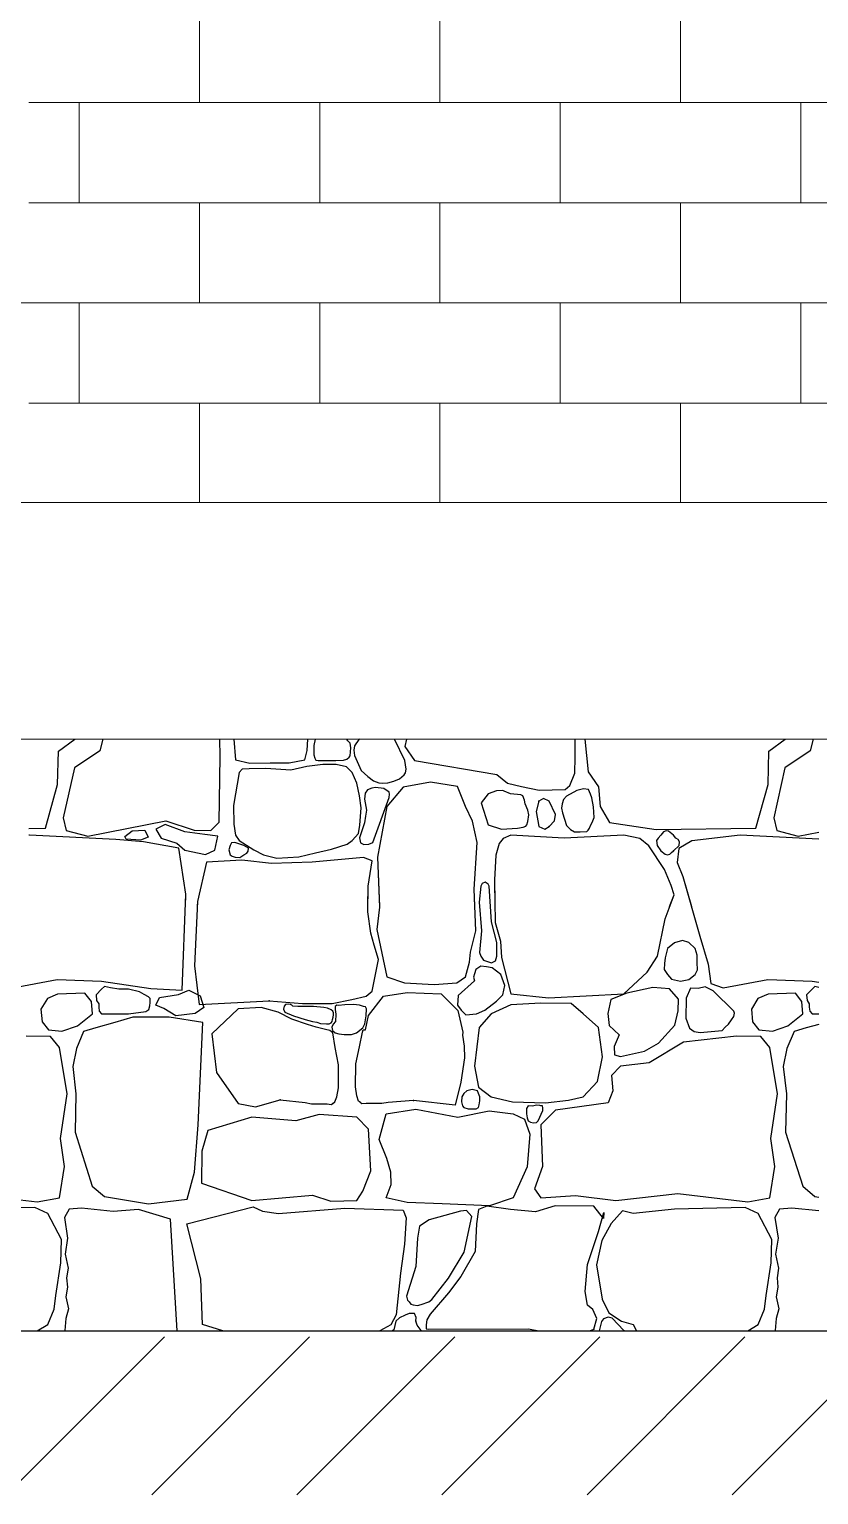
# Model space of a CAD drawing. Header units: feet. Extents: x -10410 to 374725, y -46422 to 88923.
# Drawn here: x 305613 to 306613, y -1258 to 600 of the extents above; entities that cross this region are included whole.
import ezdxf

# ---------------------------------------------------------------- set-up
doc = ezdxf.new("R2010")
doc.units = ezdxf.units.FT
doc.header["$MEASUREMENT"] = 0
for name, color, linetype, lineweight, true_color in [('2D - Общий_Ном._пера__118', 7, 'Continuous', 5, 0x573938), ('Конструктив - Стены Несущие_Ном._пера__107', 7, 'Continuous', 5, 0xaaaaaa), ('Конструктив - Стены Несущие_Ном._пера__87', 7, 'Continuous', 25, 0x6a6a6a), ('Местность - Рельеф_Ном._пера__93', 7, 'Continuous', 25, 0xa2a233)]:
    doc.layers.add(name, color=color, linetype=linetype, lineweight=lineweight, true_color=true_color)
doc.layers.add('Конструктив - Перекрытия_Ном._пера__1', color=7, linetype='Continuous', lineweight=20)

# ---------------------------------------------------------------- blocks, each defined once
blk = doc.blocks.new('*X130')
at = {"layer": 'Конструктив - Стены Несущие_Ном._пера__87', "linetype": 'Continuous'}
for p, q in [((305649, -357.2), (305649.9, -315.3)), ((305649.9, -315.3), (305670.7, -300)), ((305702.5, -314.8), (305670.3, -336.3)), ((305706.2, -300), (305702.5, -314.8)), ((305855, -321.7), (305854.6, -300)), ((305872, -300), (305874.3, -326.2)), ((305962.1, -326.2), (305964.9, -314.2)), ((305964.9, -314.2), (305965.9, -300)), ((305973.6, -307.8), (305973.5, -319.9)), ((305975.1, -300), (305973.6, -307.8)), ((306016.8, -301.9), (306015.4, -300)), ((306019.5, -305), (306016.8, -301.9)), ((306020.4, -311), (306019.5, -305)), ((306019.7, -320.8), (306020.4, -311)), ((306025.2, -308.5), (306024, -314)), ((306024, -314), (306025, -320.6)), ((306030.6, -300.4), (306025.2, -308.5)), ((306031.8, -300), (306030.6, -300.4)), ((306088.6, -327.1), (306075.9, -300)), ((306090.9, -300), (306089, -309.1)), ((306089, -309.1), (306101.2, -326.9)), ((306304.4, -322.6), (306304.7, -300)), ((306316.9, -300), (306321.1, -341.1)), ((306549, -357.2), (306549.9, -315.3)), ((306549.9, -315.3), (306570.7, -300)), ((306602.5, -314.8), (306570.3, -336.3)), ((306606.2, -300), (306602.5, -314.8)), ((305853.5, -405.2), (305855, -321.7)), ((305874.3, -326.2), (305892.6, -330.3)), ((305892.6, -330.3), (305918, -330)), ((305918, -330), (305942.1, -329.9)), ((305942.1, -329.9), (305962.1, -326.2)), ((305984.8, -331.9), (305964.5, -334.7)), ((305973.5, -319.9), (305975, -324.1)), ((305975, -324.1), (305976, -326.5)), ((305976, -326.5), (305978.9, -327.1)), ((305978.9, -327.1), (306001.6, -327.1)), ((306001.9, -332.2), (305984.8, -331.9)), ((306001.6, -327.1), (306010.9, -326.3)), ((306015.1, -335.1), (306001.9, -332.2)), ((306010.9, -326.3), (306015.2, -325.2)), ((306015.2, -325.2), (306018.4, -322.8)), ((306018.4, -322.8), (306019.7, -320.8)), ((306025, -320.6), (306033.3, -339.8)), ((306090.4, -338), (306088.6, -327.1)), ((306101.2, -326.9), (306205.2, -344.6)), ((306304, -342.8), (306304.4, -322.6)), ((305670.3, -336.3), (305656.1, -399.5)), ((305879, -342), (305871.8, -383.8)), ((305882.8, -337.8), (305879, -342)), ((305891.8, -337.4), (305882.8, -337.8)), ((305912.7, -337.1), (305891.8, -337.4)), ((305944.4, -339.1), (305912.7, -337.1)), ((305964.5, -334.7), (305944.4, -339.1)), ((306022.2, -342), (306015.1, -335.1)), ((306028.1, -355.6), (306022.2, -342)), ((306033.3, -339.8), (306042.1, -347.4)), ((306042.1, -347.4), (306049, -352.8)), ((306049, -352.8), (306055.9, -355.4)), ((306074.9, -353.3), (306082, -350.2)), ((306082, -350.2), (306088, -345.3)), ((306088, -345.3), (306089.8, -342.6)), ((306089.8, -342.6), (306090.4, -338)), ((306205.2, -344.6), (306218.9, -355.6)), ((306297.9, -358.5), (306304, -342.8)), ((306321.1, -341.1), (306334, -360.1)), ((306570.3, -336.3), (306556.1, -399.5)), ((305633.4, -412.6), (305649, -357.2)), ((306031.5, -371.6), (306028.1, -355.6)), ((306038.6, -368.3), (306037.9, -376)), ((306041.7, -364), (306038.6, -368.3)), ((306047, -361.9), (306041.7, -364)), ((306051.7, -361.2), (306047, -361.9)), ((306062.3, -362.4), (306051.7, -361.2)), ((306055.9, -355.4), (306060, -355.7)), ((306060, -355.7), (306067.3, -355.1)), ((306069.1, -366.9), (306062.3, -362.4)), ((306086.5, -360.9), (306066, -385.1)), ((306067.3, -355.1), (306074.9, -353.3)), ((306068.9, -373.9), (306069.3, -369.7)), ((306069.3, -369.7), (306069.1, -366.9)), ((306121.2, -354.4), (306086.5, -360.9)), ((306155.4, -359.9), (306121.2, -354.4)), ((306165.6, -385.1), (306155.4, -359.9)), ((306194.5, -369), (306185.4, -380.7)), ((306205.1, -365.4), (306194.5, -369)), ((306213.1, -364.8), (306205.1, -365.4)), ((306214.8, -365.6), (306213.1, -364.8)), ((306222.8, -369), (306214.8, -365.6)), ((306218.9, -355.6), (306236.7, -359.7)), ((306235.7, -370.5), (306222.8, -369)), ((306238.1, -371.8), (306235.7, -370.5)), ((306236.7, -359.7), (306258.8, -364.7)), ((306258.8, -364.7), (306291.9, -363.6)), ((306291.9, -363.6), (306297.9, -358.5)), ((306306.6, -364.8), (306293.8, -372.3)), ((306315.3, -362.8), (306306.6, -364.8)), ((306321.5, -363.7), (306315.3, -362.8)), ((306324.1, -369.8), (306321.5, -363.7)), ((306325.8, -374.4), (306324.1, -369.8)), ((306334, -360.1), (306336.4, -385.1)), ((306533.4, -412.6), (306549, -357.2)), ((305871.8, -383.8), (305872.1, -407.6)), ((306033.3, -386.8), (306031.5, -371.6)), ((306031.8, -408.9), (306033.3, -386.8)), ((306037.9, -376), (306040.2, -390)), ((306040.2, -390), (306039, -397.4)), ((306048.2, -431), (306068.9, -373.9)), ((306066, -385.1), (306054.3, -449.5)), ((306174.7, -403.7), (306165.6, -385.1)), ((306185.4, -380.7), (306194.5, -408.4)), ((306240.5, -377.2), (306238.1, -371.8)), ((306241.3, -381.9), (306240.5, -377.2)), ((306244.5, -390), (306241.3, -381.9)), ((306246, -396), (306244.5, -390)), ((306258.4, -378.5), (306255.2, -391.6)), ((306264.5, -375.2), (306258.4, -378.5)), ((306271.6, -378.5), (306264.5, -375.2)), ((306279.5, -395.3), (306271.6, -378.5)), ((306288.2, -381.9), (306287.4, -387.2)), ((306287.4, -387.2), (306288.4, -393.1)), ((306289.8, -376.5), (306288.2, -381.9)), ((306293.8, -372.3), (306289.8, -376.5)), ((306327.9, -385.7), (306325.8, -374.4)), ((306328.5, -399), (306327.9, -385.7)), ((306336.4, -385.1), (306348.1, -405.5)), ((305656.1, -399.5), (305659.9, -415.6)), ((305687.1, -423), (305786.2, -403.2)), ((305785.3, -408), (305773.2, -414.1)), ((305810, -417.4), (305785.3, -408)), ((305786.2, -403.2), (305821.8, -415.1)), ((305843.1, -415.6), (305853.5, -405.2)), ((305872.1, -407.6), (305874.1, -421.5)), ((306037.5, -406), (306031.4, -424.8)), ((306039, -397.4), (306037.5, -406)), ((306180.4, -431), (306174.7, -403.7)), ((306194.5, -408.4), (306211.4, -414.1)), ((306242.3, -410.3), (306243.3, -408.4)), ((306243.3, -408.4), (306244.7, -404.4)), ((306244.7, -404.4), (306246, -396)), ((306255.2, -391.6), (306258.4, -410.7)), ((306271.6, -410.7), (306278.2, -403.2)), ((306278.2, -403.2), (306279.5, -395.3)), ((306288.4, -393.1), (306293.8, -409.4)), ((306324.1, -409.4), (306326.3, -405.6)), ((306326.3, -405.6), (306328.5, -399)), ((306348.1, -405.5), (306407.3, -414.6)), ((306556.1, -399.5), (306559.9, -415.6)), ((305612.6, -413), (305633.4, -412.6)), ((305613.5, -421.5), (305612.6, -421.7)), ((305722.8, -427), (305613.5, -421.5)), ((305659.9, -415.6), (305687.1, -423)), ((305757.7, -430.2), (305722.8, -427)), ((305734.3, -423.3), (305743.5, -415.9)), ((305735.8, -426.5), (305734.3, -423.3)), ((305753.8, -428), (305735.8, -426.5)), ((305743.5, -415.9), (305759.4, -415.3)), ((305763.5, -424.1), (305753.8, -428)), ((305759.4, -415.3), (305763.5, -424.1)), ((305773.2, -414.1), (305780.3, -425.3)), ((305780.3, -425.3), (305800, -431.8)), ((305835.3, -420.9), (305810, -417.4)), ((305821.8, -415.1), (305843.1, -415.6)), ((305851.8, -422.7), (305835.3, -420.9)), ((305848, -440.6), (305851.8, -422.7)), ((305874.1, -421.5), (305879, -428.4)), ((306022.2, -428.4), (306030.2, -419.4)), ((306030.2, -419.4), (306031.8, -408.9)), ((306031.4, -424.8), (306032.7, -431.2)), ((306213.4, -426), (306208.2, -432)), ((306211.4, -414.1), (306231.7, -412.9)), ((306223.3, -421.5), (306213.4, -426)), ((306290.6, -425.3), (306223.3, -421.5)), ((306231.7, -412.9), (306238.8, -411.6)), ((306238.8, -411.6), (306242.3, -410.3)), ((306258.4, -410.7), (306266.3, -413.9)), ((306266.3, -413.9), (306271.6, -410.7)), ((306366.1, -421.5), (306290.6, -425.3)), ((306293.8, -409.4), (306298.5, -414.4)), ((306298.5, -414.4), (306303.7, -417.2)), ((306303.7, -417.2), (306311.1, -417.3)), ((306311.1, -417.3), (306319.4, -417.1)), ((306319.4, -417.1), (306321.1, -415.1)), ((306321.1, -415.1), (306322.8, -412.7)), ((306322.8, -412.7), (306324.1, -409.4)), ((306386.7, -426), (306366.1, -421.5)), ((306398.1, -434.9), (306386.7, -426)), ((306407.3, -414.6), (306533.4, -412.6)), ((306409.6, -425.2), (306407.5, -428.5)), ((306413.2, -421.5), (306409.6, -425.2)), ((306416.6, -417.3), (306413.2, -421.5)), ((306419.7, -416), (306416.6, -417.3)), ((306422.9, -416.6), (306419.7, -416)), ((306429.3, -421.5), (306422.9, -416.6)), ((306432.1, -425.5), (306429.3, -421.5)), ((306435, -427), (306432.1, -425.5)), ((306436.9, -430.2), (306435, -427)), ((306513.5, -421.5), (306452.4, -428.7)), ((306613.1, -426.5), (306513.5, -421.5)), ((306559.9, -415.6), (306587.1, -423)), ((306587.1, -423), (306613.1, -417.8)), ((305802.5, -438.1), (305757.7, -430.2)), ((305800, -431.8), (305810.3, -440.6)), ((305811.4, -496.4), (305802.5, -438.1)), ((305810.3, -440.6), (305836.2, -445.9)), ((305836.2, -445.9), (305848, -440.6)), ((305867.5, -434.6), (305865.9, -440.1)), ((305865.9, -440.1), (305867.5, -446.7)), ((305869.2, -431.5), (305867.5, -434.6)), ((305873.3, -430.8), (305869.2, -431.5)), ((305884.9, -434.6), (305873.3, -430.8)), ((305879, -428.4), (305897.4, -440)), ((305890.6, -438.2), (305884.9, -434.6)), ((305884.9, -446.7), (305888.6, -444.6)), ((305888.6, -444.6), (305890.3, -441.8)), ((305890.3, -441.8), (305890.6, -438.2)), ((305897.4, -440), (305909.6, -446.7)), ((305954.6, -449.1), (305975.6, -444)), ((305975.6, -444), (305996.1, -439.4)), ((305996.1, -439.4), (306015.6, -433.2)), ((306015.6, -433.2), (306022.2, -428.4)), ((306032.7, -431.2), (306037, -433.5)), ((306037, -433.5), (306043.2, -433.2)), ((306043.2, -433.2), (306048.2, -431)), ((306176.7, -490.2), (306180.4, -431)), ((306208.2, -432), (306203.9, -446.8)), ((306417.7, -464.9), (306398.1, -434.9)), ((306407.5, -428.5), (306408.6, -434.7)), ((306408.6, -434.7), (306413.2, -441.4)), ((306413.2, -441.4), (306418.8, -445.8)), ((306418.8, -445.8), (306421.7, -446.6)), ((306421.7, -446.6), (306424.6, -445.7)), ((306424.6, -445.7), (306426.6, -443.6)), ((306426.6, -443.6), (306429.3, -441.4)), ((306429.3, -441.4), (306436.4, -434.5)), ((306435.8, -438.6), (306434, -456.2)), ((306452.4, -428.7), (306435.8, -438.6)), ((306436.4, -434.5), (306436.9, -430.2)), ((305837.7, -456), (305826.1, -505.7)), ((305882.5, -453.2), (305837.7, -456)), ((305867.5, -446.7), (305870, -448.4)), ((305870, -448.4), (305874, -449.4)), ((305874, -449.4), (305879.9, -449.7)), ((305879.9, -449.7), (305884.9, -446.7)), ((305919.9, -457.4), (305882.5, -453.2)), ((305909.6, -446.7), (305926.7, -450.7)), ((305971.4, -455.7), (305919.9, -457.4)), ((305926.7, -450.7), (305954.6, -449.1)), ((306036.6, -450), (305971.4, -455.7)), ((306047.5, -454.1), (306036.6, -450)), ((306042.4, -486.2), (306047.5, -454.1)), ((306054.3, -449.5), (306056.8, -512.7)), ((306203.9, -446.8), (306202.2, -478)), ((306434, -456.2), (306441.1, -473.8)), ((306186.8, -482.7), (306184.9, -486.2)), ((306190.7, -481.3), (306186.8, -482.7)), ((306194.5, -483.8), (306190.7, -481.3)), ((306202.2, -478), (306203.4, -532.3)), ((306426.4, -485.2), (306417.7, -464.9)), ((306441.1, -473.8), (306462.5, -549.6)), ((305806.7, -618), (305811.4, -496.4)), ((306041.9, -518.7), (306042.4, -486.2)), ((306178.7, -542.7), (306176.7, -490.2)), ((306184.9, -486.2), (306183, -506.4)), ((306195.5, -486.2), (306194.5, -483.8)), ((306198.7, -531.6), (306195.5, -486.2)), ((306418.4, -527.6), (306429.8, -497.1)), ((306429.8, -497.1), (306426.4, -485.2)), ((305826.1, -505.7), (305822.2, -587.1)), ((306045.8, -545.9), (306041.9, -518.7)), ((306056.8, -512.7), (306053.4, -541.2)), ((306183, -506.4), (306185.8, -542.9)), ((306205.5, -557.7), (306198.7, -531.6)), ((306203.4, -532.3), (306210.1, -556)), ((306409, -575.1), (306418.4, -527.6)), ((306049.9, -561.1), (306045.8, -545.9)), ((306053.4, -541.2), (306066, -601.1)), ((306172, -569.7), (306178.7, -542.7)), ((306185.8, -542.9), (306183.6, -570.5)), ((306210.1, -556), (306211.4, -576.6)), ((306440.5, -555.2), (306430.3, -558.1)), ((306448.8, -557.7), (306440.5, -555.2)), ((306462.5, -549.6), (306472.9, -585.3)), ((306055.3, -579.1), (306049.9, -561.1)), ((306170.8, -582.5), (306172, -569.7)), ((306183.6, -570.5), (306184.9, -575.1)), ((306184.9, -575.1), (306188.6, -580.2)), ((306203.6, -580.7), (306205.3, -575.1)), ((306205.3, -575.1), (306205.5, -557.7)), ((306395.6, -595.2), (306409, -575.1)), ((306421.5, -565.3), (306418.7, -577)), ((306430.3, -558.1), (306421.5, -565.3)), ((306456.8, -565.3), (306448.8, -557.7)), ((306459.1, -573.9), (306456.8, -565.3)), ((306459.3, -583.2), (306459.1, -573.9)), ((305822.2, -587.1), (305828.2, -636.1)), ((306047.5, -619.5), (306055.3, -579.1)), ((306165.6, -601.1), (306170.8, -582.5)), ((306178.9, -591.8), (306177, -597.2)), ((306184.9, -587.8), (306178.9, -591.8)), ((306192.3, -588.7), (306184.9, -587.8)), ((306188.6, -580.2), (306198.5, -583.3)), ((306199.3, -589.8), (306192.3, -588.7)), ((306198.5, -583.3), (306203.6, -580.7)), ((306210.3, -598.1), (306199.3, -589.8)), ((306211.4, -576.6), (306223.3, -622.9)), ((306417.6, -584.2), (306417.5, -591.7)), ((306417.5, -591.7), (306421.5, -598.4)), ((306418.7, -577), (306417.6, -584.2)), ((306456.8, -598.4), (306459.4, -592.2)), ((306459.4, -592.2), (306459.3, -583.2)), ((306472.9, -585.3), (306476.4, -609.8)), ((305592, -615), (305648.5, -604.6)), ((305648.5, -604.6), (305704.7, -606.6)), ((305704.7, -606.6), (305766.9, -616)), ((306066, -601.1), (306088.3, -608.8)), ((306088.3, -608.8), (306125.9, -611)), ((306125.9, -611), (306154.7, -608.8)), ((306154.7, -608.8), (306165.6, -601.1)), ((306177, -606.3), (306156.3, -624.8)), ((306177, -597.2), (306175.6, -601.4)), ((306175.6, -601.4), (306177, -606.3)), ((306215.7, -612.1), (306210.3, -598.1)), ((306212.9, -624.2), (306215.7, -612.1)), ((306366.1, -622.9), (306395.6, -595.2)), ((306421.5, -598.4), (306426.8, -604)), ((306426.8, -604), (306437.9, -606.8)), ((306437.9, -606.8), (306448.5, -604.7)), ((306448.5, -604.7), (306456.8, -598.4)), ((306476.4, -609.8), (306492, -615)), ((306492, -615), (306548.5, -604.6)), ((306548.5, -604.6), (306604.7, -606.6)), ((306604.7, -606.6), (306613.1, -607.8)), ((305636.1, -628.6), (305627.8, -642)), ((305649, -623.2), (305636.1, -628.6)), ((305683.6, -621.7), (305649, -623.2)), ((305691.8, -632.3), (305683.6, -621.7)), ((305704.7, -616.7), (305697.8, -623.9)), ((305697.8, -623.9), (305698.4, -631)), ((305698.4, -631), (305701.2, -635.2)), ((305708.2, -613.3), (305704.7, -616.7)), ((305716.1, -615.2), (305708.2, -613.3)), ((305726.7, -616.9), (305716.1, -615.2)), ((305738.9, -616.7), (305726.7, -616.9)), ((305752.6, -620.3), (305738.9, -616.7)), ((305758.5, -623.6), (305752.6, -620.3)), ((305764, -626.4), (305758.5, -623.6)), ((305766.1, -628.7), (305764, -626.4)), ((305766.2, -633.8), (305766.1, -628.7)), ((305766.9, -616), (305806.7, -618)), ((305773.2, -637), (305777.9, -627.2)), ((305777.9, -627.2), (305802.1, -623.6)), ((305802.1, -623.6), (305815.1, -618.2)), ((305815.1, -618.2), (305829.6, -625.4)), ((305829.6, -625.4), (305834.2, -640.2)), ((305996.8, -634.8), (306021.8, -629.8)), ((306021.8, -629.8), (306039.9, -625.5)), ((306039.9, -625.5), (306047.5, -619.5)), ((306042.9, -650.3), (306061.8, -625.6)), ((306061.8, -625.6), (306091.7, -620.9)), ((306091.7, -620.9), (306134.8, -622.9)), ((306134.8, -622.9), (306155.8, -643.9)), ((306156.3, -624.8), (306155.7, -637)), ((306204.9, -632), (306212.9, -624.2)), ((306223.3, -622.9), (306270.6, -627.9)), ((306270.6, -627.9), (306366.1, -622.9)), ((306349.6, -629.8), (306345.8, -647.8)), ((306370.1, -621.7), (306349.6, -629.8)), ((306403.1, -614.7), (306370.1, -621.7)), ((306424.1, -616.5), (306403.1, -614.7)), ((306435.3, -629.4), (306424.1, -616.5)), ((306435, -644.2), (306435.3, -629.4)), ((306445.3, -628.1), (306444.9, -653.6)), ((306450.9, -615.7), (306445.3, -628.1)), ((306460.6, -616.1), (306450.9, -615.7)), ((306469.2, -613.8), (306460.6, -616.1)), ((306479.6, -618.9), (306469.2, -613.8)), ((306505.4, -644.7), (306479.6, -618.9)), ((306536.1, -628.6), (306527.8, -642)), ((306549, -623.2), (306536.1, -628.6)), ((306583.6, -621.7), (306549, -623.2)), ((306591.8, -632.3), (306583.6, -621.7)), ((306604.7, -616.7), (306597.8, -623.9)), ((306597.8, -623.9), (306598.4, -631)), ((306598.4, -631), (306601.2, -635.2)), ((306608.2, -613.3), (306604.7, -616.7)), ((306613.1, -614.5), (306608.2, -613.3)), ((305627.8, -642), (305629.4, -658.1)), ((305674, -663.3), (305693.2, -647.9)), ((305693.2, -647.9), (305691.8, -632.3)), ((305701.2, -635.2), (305701.1, -639.5)), ((305701.1, -639.5), (305701.7, -644.6)), ((305701.7, -644.6), (305704.7, -647.9)), ((305704.7, -647.9), (305738.9, -647.9)), ((305738.9, -647.9), (305760.6, -645.3)), ((305760.6, -645.3), (305764.5, -642.6)), ((305764.5, -642.6), (305765.7, -637.8)), ((305765.7, -637.8), (305766.2, -633.8)), ((305783.7, -641.3), (305773.2, -637)), ((305798.9, -650.7), (305783.7, -641.3)), ((305823.1, -647.8), (305798.9, -650.7)), ((305834.2, -640.2), (305823.1, -647.8)), ((305828.2, -636.1), (305916.9, -631.6)), ((305877.6, -641.6), (305844.3, -673.3)), ((305906.7, -640), (305877.6, -641.6)), ((305928.5, -645.9), (305906.7, -640)), ((305916.9, -631.6), (305959, -634.8)), ((305945.7, -654.7), (305928.5, -645.9)), ((305935.9, -638.2), (305935.2, -642.1)), ((305935.2, -642.1), (305936.9, -645.9)), ((305937.6, -636.1), (305935.9, -638.2)), ((305936.9, -645.9), (305947.7, -650.4)), ((305941.2, -635.8), (305937.6, -636.1)), ((305943.8, -636.3), (305941.2, -635.8)), ((305945.8, -637.2), (305943.8, -636.3)), ((305946.8, -638.4), (305945.8, -637.2)), ((305953.3, -638.9), (305946.8, -638.4)), ((305973.2, -638.9), (305953.3, -638.9)), ((305959, -634.8), (305996.8, -634.8)), ((305986, -640), (305973.2, -638.9)), ((305991, -640.8), (305986, -640)), ((305995.6, -643), (305991, -640.8)), ((305997.4, -644.7), (305995.6, -643)), ((305998.5, -646.9), (305997.4, -644.7)), ((305998, -652.1), (305998.3, -649.4)), ((305998.3, -649.4), (305998.5, -646.9)), ((306000.6, -638.9), (306000.4, -642.6)), ((306000.4, -642.6), (306001.6, -648.7)), ((306002.5, -637.1), (306000.6, -638.9)), ((306001.6, -648.7), (306000.9, -657.7)), ((306004.7, -637.3), (306002.5, -637.1)), ((306012.7, -636.7), (306004.7, -637.3)), ((306023.8, -636.2), (306012.7, -636.7)), ((306031.2, -636.9), (306023.8, -636.2)), ((306036.6, -638.9), (306031.2, -636.9)), ((306039, -639.2), (306036.6, -638.9)), ((306040.3, -641.9), (306039, -639.2)), ((306039.9, -650.8), (306040.3, -641.9)), ((306155.7, -637), (306160, -643.6)), ((306155.8, -643.9), (306162.2, -671.3)), ((306160, -643.6), (306165.9, -649.3)), ((306165.9, -649.3), (306179.7, -648.2)), ((306179.7, -648.2), (306190.2, -643.3)), ((306198, -648.2), (306182.9, -665.3)), ((306190.2, -643.3), (306204.9, -632)), ((306223.3, -636.5), (306198, -648.2)), ((306260.9, -634.6), (306223.3, -636.5)), ((306299.5, -634.8), (306260.9, -634.6)), ((306314.9, -648.2), (306299.5, -634.8)), ((306334.2, -665.5), (306314.9, -648.2)), ((306345.8, -647.8), (306347.8, -662.8)), ((306430.7, -662.6), (306435, -644.2)), ((306506.3, -647.3), (306505.4, -644.7)), ((306505.7, -651.6), (306506.3, -647.3)), ((306527.8, -642), (306529.4, -658.1)), ((306574, -663.3), (306593.2, -647.9)), ((306593.2, -647.9), (306591.8, -632.3)), ((306601.2, -635.2), (306601.1, -639.5)), ((306601.1, -639.5), (306601.7, -644.6)), ((306601.7, -644.6), (306604.7, -647.9)), ((306604.7, -647.9), (306613.1, -647.9)), ((305629.4, -658.1), (305637.3, -668.2)), ((305637.3, -668.2), (305654.4, -670)), ((305654.4, -670), (305674, -663.3)), ((305697.3, -666), (305681.9, -670.6)), ((305721.3, -659.1), (305697.3, -666)), ((305744.1, -652.1), (305721.3, -659.1)), ((305767.1, -652.1), (305744.1, -652.1)), ((305790.1, -652.1), (305767.1, -652.1)), ((305832.7, -659.2), (305790.1, -652.1)), ((305827, -788.8), (305832.7, -659.2)), ((305965.7, -661.5), (305945.7, -654.7)), ((305947.7, -650.4), (305962.7, -655.2)), ((305962.7, -655.2), (305971.8, -657.7)), ((305976.6, -664.9), (305965.7, -661.5)), ((305971.8, -657.7), (305977.5, -658.7)), ((305988.5, -668), (305976.6, -664.9)), ((305977.5, -658.7), (305982.1, -660.2)), ((305982.1, -660.2), (305989.6, -660.8)), ((305993.6, -669), (305988.5, -668)), ((305989.6, -660.8), (305993, -660.6)), ((305993, -660.6), (305995.6, -659.3)), ((305995.6, -659.3), (305996.8, -657.7)), ((305998, -661.1), (305996.5, -665.1)), ((305996.5, -665.1), (305997.3, -669.3)), ((305996.8, -657.7), (305997.3, -655.4)), ((305997.3, -655.4), (305998, -652.1)), ((306000.9, -657.7), (305998, -661.1)), ((306027.4, -672.3), (306035.8, -665.8)), ((306035, -671.3), (306036.1, -668.5)), ((306035.8, -665.8), (306038.3, -660.8)), ((306036.1, -668.5), (306039.1, -668.2)), ((306038.3, -660.8), (306039.9, -650.8)), ((306039.1, -668.2), (306042.9, -650.3)), ((306182.9, -665.3), (306176.9, -714.6)), ((306339.4, -702.4), (306334.2, -665.5)), ((306347.8, -662.8), (306360.2, -674.9)), ((306410.3, -685.3), (306430.7, -662.6)), ((306444.9, -653.6), (306449.5, -666.1)), ((306449.5, -666.1), (306455.2, -670.3)), ((306490.8, -669.1), (306494.6, -664.8)), ((306494.5, -665), (306498.7, -661.3)), ((306498.7, -661.3), (306502.8, -655.7)), ((306502.8, -655.7), (306505.7, -651.6)), ((306529.4, -658.1), (306537.3, -668.2)), ((306537.3, -668.2), (306554.4, -670)), ((306554.4, -670), (306574, -663.3)), ((306597.3, -666), (306581.9, -670.6)), ((306613.1, -661.4), (306597.3, -666)), ((305640, -676.9), (305609.1, -676.4)), ((305651.4, -690.7), (305640, -676.9)), ((305681.9, -670.6), (305672.8, -692.1)), ((305844.3, -673.3), (305850.2, -722.4)), ((305997.6, -672.3), (305993.6, -669)), ((305997.3, -669.3), (306000.6, -672.3)), ((306000.6, -690.7), (305997.6, -672.3)), ((306000.6, -672.3), (306005.1, -673.6)), ((306005.1, -673.6), (306012.1, -674.3)), ((306012.1, -674.3), (306021.3, -674.2)), ((306021.3, -674.2), (306027.4, -672.3)), ((306031.4, -689.7), (306035, -671.3)), ((306162.2, -671.3), (306161.7, -675.1)), ((306161.7, -675.1), (306164.1, -689.2)), ((306360.2, -674.9), (306354, -689.5)), ((306392.4, -695.5), (306410.3, -685.3)), ((306441.7, -683.8), (306398.4, -710.1)), ((306509.1, -676.4), (306441.7, -683.8)), ((306455.2, -670.3), (306463, -671.7)), ((306463, -671.7), (306490.8, -669.1)), ((306540, -676.9), (306509.1, -676.4)), ((306551.4, -690.7), (306540, -676.9)), ((306581.9, -670.6), (306572.8, -692.1)), ((305661.1, -749.7), (305651.4, -690.7)), ((305672.8, -692.1), (305668.3, -714.7)), ((306004.6, -712.8), (306000.6, -690.7)), ((306026.8, -711.6), (306031.4, -689.7)), ((306164.3, -704), (306159.7, -734.9)), ((306164.1, -689.2), (306164.3, -704)), ((306332.7, -733.9), (306339.4, -702.4)), ((306354, -689.5), (306354.3, -699.9)), ((306354.3, -699.9), (306362.2, -702.2)), ((306362.2, -702.2), (306392.4, -695.5)), ((306561.1, -749.7), (306551.4, -690.7)), ((306572.8, -692.1), (306568.3, -714.7)), ((305668.3, -714.7), (305672.2, -749.6)), ((305850.2, -722.4), (305877.6, -761.6)), ((306004.6, -741.7), (306004.6, -712.8)), ((306026.1, -740.5), (306026.8, -711.6)), ((306176.9, -714.6), (306182.1, -741.1)), ((306362.2, -714.3), (306350.6, -726.2)), ((306398.4, -710.1), (306362.2, -714.3)), ((306568.3, -714.7), (306572.2, -749.6)), ((306002.6, -753.3), (306004.6, -741.7)), ((306027.8, -752.2), (306026.1, -740.5)), ((306159.7, -734.9), (306152.5, -763.9)), ((306182.1, -741.1), (306198, -753.2)), ((306314.9, -753.2), (306332.7, -733.9)), ((306350.6, -726.2), (306352.3, -745.5)), ((305652.4, -806.2), (305661.1, -749.7)), ((305672.2, -749.6), (305671.2, -798)), ((305877.6, -761.6), (305899.8, -765.8)), ((305899.8, -765.8), (305930.7, -757)), ((305930.7, -757), (305962.6, -760.5)), ((305962.6, -760.5), (305970.6, -762)), ((305995.6, -762.9), (305997.6, -761.6)), ((305997.6, -761.6), (306000.1, -759.6)), ((306000.1, -759.6), (306002.6, -753.3)), ((306030.1, -758.6), (306027.8, -752.2)), ((306032.6, -760.6), (306030.1, -758.6)), ((306034.5, -762), (306032.6, -760.6)), ((306039.7, -761.6), (306034.5, -762)), ((306059.5, -761.7), (306039.7, -761.6)), ((306067.6, -760.5), (306059.5, -761.7)), ((306099.6, -757.8), (306067.6, -760.5)), ((306152.5, -763.9), (306099.6, -757.8)), ((306161.2, -753.3), (306160.8, -759.7)), ((306160.8, -759.7), (306161.7, -764.6)), ((306163.6, -749.2), (306161.2, -753.3)), ((306167.5, -745.6), (306163.6, -749.2)), ((306174.1, -744.1), (306167.5, -745.6)), ((306180.8, -745.7), (306174.1, -744.1)), ((306182.1, -749.2), (306180.8, -745.7)), ((306183.7, -753.1), (306182.1, -749.2)), ((306183.1, -763.5), (306183.9, -758.4)), ((306183.9, -758.4), (306183.7, -753.1)), ((306198, -753.2), (306225, -759.6)), ((306225, -759.6), (306266.9, -760.9)), ((306266.9, -760.9), (306296.3, -757.4)), ((306346.6, -761.1), (306279.7, -770.3)), ((306296.3, -757.4), (306314.9, -753.2)), ((306352.3, -745.5), (306346.6, -761.1)), ((306552.4, -806.2), (306561.1, -749.7)), ((306572.2, -749.6), (306571.2, -798)), ((305894.8, -779.2), (305839.3, -795.8)), ((305950.8, -783.9), (305894.8, -779.2)), ((305980.3, -775.7), (305950.8, -783.9)), ((305970.6, -762), (305990.4, -762.3)), ((306027.9, -779.2), (305980.3, -775.7)), ((305990.4, -762.3), (305995.6, -762.9)), ((306042.7, -794.1), (306027.9, -779.2)), ((306056.1, -807.4), (306065.2, -774.7)), ((306065.2, -774.7), (306102.6, -768.8)), ((306102.6, -768.8), (306156.1, -779.2)), ((306156.1, -779.2), (306195.5, -771)), ((306161.7, -764.6), (306163.6, -766.8)), ((306163.6, -766.8), (306168.9, -768.6)), ((306168.9, -768.6), (306175.2, -768.7)), ((306175.2, -768.7), (306179.2, -768.3)), ((306179.2, -768.3), (306182.1, -766.8)), ((306182.1, -766.8), (306183.1, -763.5)), ((306195.5, -771), (306226, -774.7)), ((306226, -774.7), (306240.6, -781.4)), ((306245.1, -764.6), (306242.8, -768)), ((306242.8, -768), (306243.1, -774.7)), ((306243.1, -774.7), (306243.6, -779.9)), ((306243.6, -779.9), (306245.1, -783.6)), ((306250.5, -765), (306245.1, -764.6)), ((306255.5, -764), (306250.5, -765)), ((306259.7, -764.1), (306255.5, -764)), ((306257.8, -783.6), (306263.7, -770.7)), ((306260.9, -764.6), (306259.7, -764.1)), ((306263, -764.9), (306260.9, -764.6)), ((306279.7, -770.3), (306260.9, -788.6)), ((306263.6, -767.3), (306263, -764.9)), ((306263.7, -770.7), (306263.6, -767.3)), ((305671.2, -798), (305692.8, -866.6)), ((305822.4, -849), (305827, -788.8)), ((305839.3, -795.8), (305831.8, -822.3)), ((306045.9, -847.3), (306042.7, -794.1)), ((306240.6, -781.4), (306247, -800.5)), ((306245.1, -783.6), (306247.8, -785.5)), ((306247.8, -785.5), (306251.9, -786.4)), ((306251.9, -786.4), (306255.7, -785.9)), ((306255.7, -785.9), (306257.8, -783.6)), ((306260.9, -788.6), (306263.1, -841.6)), ((306571.2, -798), (306592.8, -866.6)), ((305657.6, -841.6), (305652.4, -806.2)), ((306066, -831.5), (306056.1, -807.4)), ((306247, -800.5), (306243.8, -842.1)), ((306557.6, -841.6), (306552.4, -806.2)), ((305831.8, -822.3), (305831.3, -862.6)), ((306071.2, -849), (306066, -831.5)), ((305651.4, -881.5), (305657.6, -841.6)), ((305813, -883.1), (305822.4, -849)), ((306035.8, -872.8), (306045.9, -847.3)), ((306071.4, -864.4), (306071.2, -849)), ((306243.8, -842.1), (306226, -881.5)), ((306263.1, -841.6), (306253.2, -869.8)), ((306551.4, -881.5), (306557.6, -841.6)), ((305692.8, -866.6), (305708.2, -879.5)), ((305831.3, -862.6), (305894.8, -884.7)), ((306027.9, -884.7), (306035.8, -872.8)), ((306065.2, -881.5), (306071.4, -864.4)), ((306253.2, -869.8), (306260.9, -881.5)), ((306592.8, -866.6), (306608.2, -879.5)), ((305534.5, -875.8), (305623.2, -886.4)), ((305623.2, -886.4), (305651.4, -881.5)), ((305708.2, -879.5), (305764.1, -888.9)), ((305764.1, -888.9), (305813, -883.1)), ((305894.8, -884.7), (305971.9, -878)), ((305971.9, -878), (305994.9, -885.5)), ((305994.9, -885.5), (306027.9, -884.7)), ((306091.7, -887.2), (306065.2, -881.5)), ((306136.1, -888.9), (306091.7, -887.2)), ((306196, -891.4), (306136.1, -888.9)), ((306226, -881.5), (306196, -891.4)), ((306279.2, -891.4), (306254.5, -899.1)), ((306260.9, -881.5), (306305.2, -878.3)), ((306328.3, -892.1), (306279.2, -891.4)), ((306305.2, -878.3), (306356.3, -884.7)), ((306356.3, -884.7), (306434.5, -875.8)), ((306434.5, -875.8), (306523.2, -886.4)), ((306523.2, -886.4), (306551.4, -881.5)), ((306608.2, -879.5), (306613.1, -880.3)), ((305620, -893.4), (305530.3, -895.6)), ((305636.6, -901.3), (305620, -893.4)), ((305653.7, -934), (305636.6, -901.3)), ((305663.6, -895.9), (305657.6, -906.3)), ((305657.6, -906.3), (305661.6, -932.4)), ((305679.2, -894.3), (305663.6, -895.9)), ((305719.5, -898.6), (305679.2, -894.3)), ((305751.2, -896.1), (305719.5, -898.6)), ((305791.8, -908.2), (305751.2, -896.1)), ((305800.4, -1050), (305791.8, -908.2)), ((305812.7, -914.5), (305896.6, -892.6)), ((305896.6, -892.6), (305908.7, -898.3)), ((305908.7, -898.3), (305928.7, -901.3)), ((305928.7, -901.3), (306012.7, -894.6)), ((306012.7, -894.6), (306086.7, -896.8)), ((306086.7, -896.8), (306090.7, -906.8)), ((306090.7, -906.8), (306088.5, -940.2)), ((306119.7, -909.1), (306107.3, -917.4)), ((306159.4, -898.3), (306119.7, -909.1)), ((306166.8, -897.3), (306159.4, -898.3)), ((306164.1, -950.3), (306173.8, -904.8)), ((306173.8, -904.8), (306166.8, -897.3)), ((306182.1, -896.1), (306179.4, -914.2)), ((306192.5, -892.1), (306182.1, -896.1)), ((306222.8, -896.1), (306192.5, -892.1)), ((306254.5, -899.1), (306222.8, -896.1)), ((306340.4, -907.7), (306328.3, -892.1)), ((306334, -923.8), (306340.7, -899.8)), ((306340.7, -899.8), (306340.4, -907.7)), ((306364.7, -897.6), (306350.3, -913.9)), ((306378.1, -901.3), (306364.7, -897.6)), ((306430.3, -895.6), (306378.1, -901.3)), ((306520, -893.4), (306430.3, -895.6)), ((306536.6, -901.3), (306520, -893.4)), ((306553.7, -934), (306536.6, -901.3)), ((306563.6, -895.9), (306557.6, -906.3)), ((306557.6, -906.3), (306561.6, -932.4)), ((306579.2, -894.3), (306563.6, -895.9)), ((306613.1, -897.9), (306579.2, -894.3)), ((305830.3, -983.9), (305812.7, -914.5)), ((306107.3, -917.4), (306104.9, -932.5)), ((306179.4, -914.2), (306177.9, -949.4)), ((306320.4, -965.9), (306334, -923.8)), ((306350.3, -913.9), (306338.4, -935.5)), ((305652.9, -963.7), (305653.7, -934)), ((305661.6, -932.4), (305658.3, -952.9)), ((306088.5, -940.2), (306083.5, -976.8)), ((306104.9, -932.5), (306102.9, -968.4)), ((306338.4, -935.5), (306331.7, -966.4)), ((306552.9, -963.7), (306553.7, -934)), ((306561.6, -932.4), (306558.3, -952.9)), ((305646.5, -1005.1), (305652.9, -963.7)), ((305658.3, -952.9), (305662.3, -970.4)), ((306144, -983.3), (306164.1, -950.3)), ((306177.9, -949.4), (306159.9, -981.1)), ((306317.4, -999.9), (306320.4, -965.9)), ((306546.5, -1005.1), (306552.9, -963.7)), ((306558.3, -952.9), (306562.3, -970.4)), ((305662.3, -970.4), (305660.3, -982.6)), ((305660.3, -982.6), (305661.5, -994.4)), ((305832.6, -1042), (305830.3, -983.9)), ((306083.5, -976.8), (306077.9, -1029.8)), ((306102.9, -968.4), (306090.9, -1005.8)), ((306123, -1010.3), (306144, -983.3)), ((306159.9, -981.1), (306144, -1001.9)), ((306331.7, -966.4), (306338.7, -1009.8)), ((306562.3, -970.4), (306560.3, -982.6)), ((306560.3, -982.6), (306561.5, -994.4)), ((305661.5, -994.4), (305659.3, -1006.9)), ((306144, -1001.9), (306121, -1028.6)), ((306320.1, -1017.2), (306317.4, -999.9)), ((306561.5, -994.4), (306559.3, -1006.9)), ((305644.5, -1022.4), (305646.5, -1005.1)), ((305659.3, -1006.9), (305662.6, -1022.1)), ((306090.9, -1005.8), (306092.2, -1011.2)), ((306092.2, -1011.2), (306094.2, -1013.3)), ((306094.2, -1013.3), (306096.5, -1016.3)), ((306096.5, -1016.3), (306099.3, -1016.8)), ((306099.3, -1016.8), (306104.8, -1017.8)), ((306104.8, -1017.8), (306109.3, -1016.5)), ((306109.3, -1016.5), (306119.1, -1013.1)), ((306119.1, -1013.1), (306123, -1010.3)), ((306327, -1022.7), (306320.1, -1017.2)), ((306338.7, -1009.8), (306347.1, -1027.1)), ((306544.5, -1022.4), (306546.5, -1005.1)), ((306559.3, -1006.9), (306562.6, -1022.1)), ((305636.6, -1041.7), (305644.5, -1022.4)), ((305659.2, -1034.5), (305658.1, -1049.6)), ((305662.6, -1022.1), (305659.2, -1034.5)), ((306077.9, -1029.8), (306071.1, -1042.2)), ((306077.3, -1037.8), (306074.8, -1048.6)), ((306082, -1033.4), (306077.3, -1037.8)), ((306089.1, -1030.2), (306082, -1033.4)), ((306094.3, -1028), (306089.1, -1030.2)), ((306100.9, -1028.1), (306094.3, -1028)), ((306103, -1033), (306100.9, -1028.1)), ((306102.6, -1037.8), (306103, -1033)), ((306104.3, -1042.7), (306102.6, -1037.8)), ((306116.5, -1036.1), (306116, -1042.4)), ((306121, -1028.6), (306116.5, -1036.1)), ((306332.2, -1034.1), (306327, -1022.7)), ((306328.3, -1047.7), (306332.2, -1034.1)), ((306338, -1038.3), (306335.1, -1050)), ((306340.3, -1034.6), (306338, -1038.3)), ((306346.3, -1032.4), (306340.3, -1034.6)), ((306351.5, -1034), (306346.3, -1032.4)), ((306347.1, -1027.1), (306363.2, -1037.8)), ((306366.1, -1049.4), (306351.5, -1034)), ((306363.2, -1037.8), (306378.1, -1041.7)), ((306536.6, -1041.7), (306544.5, -1022.4)), ((306559.2, -1034.5), (306558.1, -1049.6)), ((306562.6, -1022.1), (306559.2, -1034.5)), ((305623.2, -1050), (305636.6, -1041.7)), ((305658.1, -1049.6), (305658.1, -1050)), ((305858.2, -1050), (305832.6, -1042)), ((306071.1, -1042.2), (306057.1, -1050)), ((306074.8, -1048.6), (306073.1, -1050)), ((306109.6, -1049.7), (306104.3, -1042.7)), ((306109.7, -1050), (306109.6, -1049.7)), ((306116, -1042.4), (306115.9, -1047.3)), ((306115.9, -1047.3), (306118.5, -1047.7)), ((306118.5, -1047.7), (306245.3, -1047.4)), ((306245.3, -1047.4), (306258.6, -1050)), ((306323.1, -1050), (306328.3, -1047.7)), ((306366.9, -1050), (306366.1, -1049.4)), ((306378.1, -1041.7), (306382.1, -1050)), ((306523.2, -1050), (306536.6, -1041.7)), ((306558.1, -1049.6), (306558.1, -1050))]:
    blk.add_line(p, q, dxfattribs=at)
for p in [(306258.4, -378.5), (306271.6, -410.7), (306429.3, -441.4), (305916.9, -631.6), (305930.7, -757), (305997.6, -761.6), (305997.6, -761.6), (306032.6, -760.6), (306032.6, -760.6), (306099.6, -757.8), (306102.6, -1037.8), (306328.3, -1047.7)]:
    blk.add_point(p, dxfattribs=at)
blk = doc.blocks.new('Штриховка_65', base_point=(0, 0))
at = {"layer": 'Конструктив - Стены Несущие_Ном._пера__87', "linetype": 'Continuous'}
blk.add_blockref('*X130', (0, 0), dxfattribs=at)
blk = doc.blocks.new('*X134')
at = {"layer": 'Конструктив - Стены Несущие_Ном._пера__87', "linetype": 'Continuous'}
for p, q in [((305649, -357.2), (305649.9, -315.3)), ((305649.9, -315.3), (305670.7, -300)), ((305702.5, -314.8), (305670.3, -336.3)), ((305706.2, -300), (305702.5, -314.8)), ((305855, -321.7), (305854.6, -300)), ((305872, -300), (305874.3, -326.2)), ((305962.1, -326.2), (305964.9, -314.2)), ((305964.9, -314.2), (305965.9, -300)), ((305973.6, -307.8), (305973.5, -319.9)), ((305975.1, -300), (305973.6, -307.8)), ((306016.8, -301.9), (306015.4, -300)), ((306019.5, -305), (306016.8, -301.9)), ((306020.4, -311), (306019.5, -305)), ((306019.7, -320.8), (306020.4, -311)), ((306025.2, -308.5), (306024, -314)), ((306024, -314), (306025, -320.6)), ((306030.6, -300.4), (306025.2, -308.5)), ((306031.8, -300), (306030.6, -300.4)), ((306088.6, -327.1), (306075.9, -300)), ((306090.9, -300), (306089, -309.1)), ((306089, -309.1), (306101.2, -326.9)), ((306304.4, -322.6), (306304.7, -300)), ((306316.9, -300), (306321.1, -341.1)), ((306549, -357.2), (306549.9, -315.3)), ((306549.9, -315.3), (306570.7, -300)), ((306602.5, -314.8), (306570.3, -336.3)), ((306606.2, -300), (306602.5, -314.8)), ((305853.5, -405.2), (305855, -321.7)), ((305874.3, -326.2), (305892.6, -330.3)), ((305892.6, -330.3), (305918, -330)), ((305918, -330), (305942.1, -329.9)), ((305942.1, -329.9), (305962.1, -326.2)), ((305984.8, -331.9), (305964.5, -334.7)), ((305973.5, -319.9), (305975, -324.1)), ((305975, -324.1), (305976, -326.5)), ((305976, -326.5), (305978.9, -327.1)), ((305978.9, -327.1), (306001.6, -327.1)), ((306001.9, -332.2), (305984.8, -331.9)), ((306001.6, -327.1), (306010.9, -326.3)), ((306015.1, -335.1), (306001.9, -332.2)), ((306010.9, -326.3), (306015.2, -325.2)), ((306015.2, -325.2), (306018.4, -322.8)), ((306018.4, -322.8), (306019.7, -320.8)), ((306025, -320.6), (306033.3, -339.8)), ((306090.4, -338), (306088.6, -327.1)), ((306101.2, -326.9), (306205.2, -344.6)), ((306304, -342.8), (306304.4, -322.6)), ((305670.3, -336.3), (305656.1, -399.5)), ((305879, -342), (305871.8, -383.8)), ((305882.8, -337.8), (305879, -342)), ((305891.8, -337.4), (305882.8, -337.8)), ((305912.7, -337.1), (305891.8, -337.4)), ((305944.4, -339.1), (305912.7, -337.1)), ((305964.5, -334.7), (305944.4, -339.1)), ((306022.2, -342), (306015.1, -335.1)), ((306028.1, -355.6), (306022.2, -342)), ((306033.3, -339.8), (306042.1, -347.4)), ((306042.1, -347.4), (306049, -352.8)), ((306049, -352.8), (306055.9, -355.4)), ((306074.9, -353.3), (306082, -350.2)), ((306082, -350.2), (306088, -345.3)), ((306088, -345.3), (306089.8, -342.6)), ((306089.8, -342.6), (306090.4, -338)), ((306205.2, -344.6), (306218.9, -355.6)), ((306297.9, -358.5), (306304, -342.8)), ((306321.1, -341.1), (306334, -360.1)), ((306570.3, -336.3), (306556.1, -399.5)), ((305633.4, -412.6), (305649, -357.2)), ((306031.5, -371.6), (306028.1, -355.6)), ((306038.6, -368.3), (306037.9, -376)), ((306041.7, -364), (306038.6, -368.3)), ((306047, -361.9), (306041.7, -364)), ((306051.7, -361.2), (306047, -361.9)), ((306062.3, -362.4), (306051.7, -361.2)), ((306055.9, -355.4), (306060, -355.7)), ((306060, -355.7), (306067.3, -355.1)), ((306069.1, -366.9), (306062.3, -362.4)), ((306086.5, -360.9), (306066, -385.1)), ((306067.3, -355.1), (306074.9, -353.3)), ((306068.9, -373.9), (306069.3, -369.7)), ((306069.3, -369.7), (306069.1, -366.9)), ((306121.2, -354.4), (306086.5, -360.9)), ((306155.4, -359.9), (306121.2, -354.4)), ((306165.6, -385.1), (306155.4, -359.9)), ((306194.5, -369), (306185.4, -380.7)), ((306205.1, -365.4), (306194.5, -369)), ((306213.1, -364.8), (306205.1, -365.4)), ((306214.8, -365.6), (306213.1, -364.8)), ((306222.8, -369), (306214.8, -365.6)), ((306218.9, -355.6), (306236.7, -359.7)), ((306235.7, -370.5), (306222.8, -369)), ((306238.1, -371.8), (306235.7, -370.5)), ((306236.7, -359.7), (306258.8, -364.7)), ((306258.8, -364.7), (306291.9, -363.6)), ((306291.9, -363.6), (306297.9, -358.5)), ((306306.6, -364.8), (306293.8, -372.3)), ((306315.3, -362.8), (306306.6, -364.8)), ((306321.5, -363.7), (306315.3, -362.8)), ((306324.1, -369.8), (306321.5, -363.7)), ((306325.8, -374.4), (306324.1, -369.8)), ((306334, -360.1), (306336.4, -385.1)), ((306533.4, -412.6), (306549, -357.2)), ((305871.8, -383.8), (305872.1, -407.6)), ((306033.3, -386.8), (306031.5, -371.6)), ((306031.8, -408.9), (306033.3, -386.8)), ((306037.9, -376), (306040.2, -390)), ((306040.2, -390), (306039, -397.4)), ((306048.2, -431), (306068.9, -373.9)), ((306066, -385.1), (306054.3, -449.5)), ((306174.7, -403.7), (306165.6, -385.1)), ((306185.4, -380.7), (306194.5, -408.4)), ((306240.5, -377.2), (306238.1, -371.8)), ((306241.3, -381.9), (306240.5, -377.2)), ((306244.5, -390), (306241.3, -381.9)), ((306246, -396), (306244.5, -390)), ((306258.4, -378.5), (306255.2, -391.6)), ((306264.5, -375.2), (306258.4, -378.5)), ((306271.6, -378.5), (306264.5, -375.2)), ((306279.5, -395.3), (306271.6, -378.5)), ((306288.2, -381.9), (306287.4, -387.2)), ((306287.4, -387.2), (306288.4, -393.1)), ((306289.8, -376.5), (306288.2, -381.9)), ((306293.8, -372.3), (306289.8, -376.5)), ((306327.9, -385.7), (306325.8, -374.4)), ((306328.5, -399), (306327.9, -385.7)), ((306336.4, -385.1), (306348.1, -405.5)), ((305656.1, -399.5), (305659.9, -415.6)), ((305687.1, -423), (305786.2, -403.2)), ((305785.3, -408), (305773.2, -414.1)), ((305810, -417.4), (305785.3, -408)), ((305786.2, -403.2), (305821.8, -415.1)), ((305843.1, -415.6), (305853.5, -405.2)), ((305872.1, -407.6), (305874.1, -421.5)), ((306037.5, -406), (306031.4, -424.8)), ((306039, -397.4), (306037.5, -406)), ((306180.4, -431), (306174.7, -403.7)), ((306194.5, -408.4), (306211.4, -414.1)), ((306242.3, -410.3), (306243.3, -408.4)), ((306243.3, -408.4), (306244.7, -404.4)), ((306244.7, -404.4), (306246, -396)), ((306255.2, -391.6), (306258.4, -410.7)), ((306271.6, -410.7), (306278.2, -403.2)), ((306278.2, -403.2), (306279.5, -395.3)), ((306288.4, -393.1), (306293.8, -409.4)), ((306324.1, -409.4), (306326.3, -405.6)), ((306326.3, -405.6), (306328.5, -399)), ((306348.1, -405.5), (306407.3, -414.6)), ((306556.1, -399.5), (306559.9, -415.6)), ((305612.6, -413), (305633.4, -412.6)), ((305613.5, -421.5), (305612.6, -421.7)), ((305722.8, -427), (305613.5, -421.5)), ((305659.9, -415.6), (305687.1, -423)), ((305757.7, -430.2), (305722.8, -427)), ((305734.3, -423.3), (305743.5, -415.9)), ((305735.8, -426.5), (305734.3, -423.3)), ((305753.8, -428), (305735.8, -426.5)), ((305743.5, -415.9), (305759.4, -415.3)), ((305763.5, -424.1), (305753.8, -428)), ((305759.4, -415.3), (305763.5, -424.1)), ((305773.2, -414.1), (305780.3, -425.3)), ((305780.3, -425.3), (305800, -431.8)), ((305835.3, -420.9), (305810, -417.4)), ((305821.8, -415.1), (305843.1, -415.6)), ((305851.8, -422.7), (305835.3, -420.9)), ((305848, -440.6), (305851.8, -422.7)), ((305874.1, -421.5), (305879, -428.4)), ((306022.2, -428.4), (306030.2, -419.4)), ((306030.2, -419.4), (306031.8, -408.9)), ((306031.4, -424.8), (306032.7, -431.2)), ((306213.4, -426), (306208.2, -432)), ((306211.4, -414.1), (306231.7, -412.9)), ((306223.3, -421.5), (306213.4, -426)), ((306290.6, -425.3), (306223.3, -421.5)), ((306231.7, -412.9), (306238.8, -411.6)), ((306238.8, -411.6), (306242.3, -410.3)), ((306258.4, -410.7), (306266.3, -413.9)), ((306266.3, -413.9), (306271.6, -410.7)), ((306366.1, -421.5), (306290.6, -425.3)), ((306293.8, -409.4), (306298.5, -414.4)), ((306298.5, -414.4), (306303.7, -417.2)), ((306303.7, -417.2), (306311.1, -417.3)), ((306311.1, -417.3), (306319.4, -417.1)), ((306319.4, -417.1), (306321.1, -415.1)), ((306321.1, -415.1), (306322.8, -412.7)), ((306322.8, -412.7), (306324.1, -409.4)), ((306386.7, -426), (306366.1, -421.5)), ((306398.1, -434.9), (306386.7, -426)), ((306407.3, -414.6), (306533.4, -412.6)), ((306409.6, -425.2), (306407.5, -428.5)), ((306413.2, -421.5), (306409.6, -425.2)), ((306416.6, -417.3), (306413.2, -421.5)), ((306419.7, -416), (306416.6, -417.3)), ((306422.9, -416.6), (306419.7, -416)), ((306429.3, -421.5), (306422.9, -416.6)), ((306432.1, -425.5), (306429.3, -421.5)), ((306435, -427), (306432.1, -425.5)), ((306436.9, -430.2), (306435, -427)), ((306513.5, -421.5), (306452.4, -428.7)), ((306613.1, -426.5), (306513.5, -421.5)), ((306559.9, -415.6), (306587.1, -423)), ((306587.1, -423), (306613.1, -417.8)), ((305802.5, -438.1), (305757.7, -430.2)), ((305800, -431.8), (305810.3, -440.6)), ((305811.4, -496.4), (305802.5, -438.1)), ((305810.3, -440.6), (305836.2, -445.9)), ((305836.2, -445.9), (305848, -440.6)), ((305867.5, -434.6), (305865.9, -440.1)), ((305865.9, -440.1), (305867.5, -446.7)), ((305869.2, -431.5), (305867.5, -434.6)), ((305873.3, -430.8), (305869.2, -431.5)), ((305884.9, -434.6), (305873.3, -430.8)), ((305879, -428.4), (305897.4, -440)), ((305890.6, -438.2), (305884.9, -434.6)), ((305884.9, -446.7), (305888.6, -444.6)), ((305888.6, -444.6), (305890.3, -441.8)), ((305890.3, -441.8), (305890.6, -438.2)), ((305897.4, -440), (305909.6, -446.7)), ((305954.6, -449.1), (305975.6, -444)), ((305975.6, -444), (305996.1, -439.4)), ((305996.1, -439.4), (306015.6, -433.2)), ((306015.6, -433.2), (306022.2, -428.4)), ((306032.7, -431.2), (306037, -433.5)), ((306037, -433.5), (306043.2, -433.2)), ((306043.2, -433.2), (306048.2, -431)), ((306176.7, -490.2), (306180.4, -431)), ((306208.2, -432), (306203.9, -446.8)), ((306417.7, -464.9), (306398.1, -434.9)), ((306407.5, -428.5), (306408.6, -434.7)), ((306408.6, -434.7), (306413.2, -441.4)), ((306413.2, -441.4), (306418.8, -445.8)), ((306418.8, -445.8), (306421.7, -446.6)), ((306421.7, -446.6), (306424.6, -445.7)), ((306424.6, -445.7), (306426.6, -443.6)), ((306426.6, -443.6), (306429.3, -441.4)), ((306429.3, -441.4), (306436.4, -434.5)), ((306435.8, -438.6), (306434, -456.2)), ((306452.4, -428.7), (306435.8, -438.6)), ((306436.4, -434.5), (306436.9, -430.2)), ((305837.7, -456), (305826.1, -505.7)), ((305882.5, -453.2), (305837.7, -456)), ((305867.5, -446.7), (305870, -448.4)), ((305870, -448.4), (305874, -449.4)), ((305874, -449.4), (305879.9, -449.7)), ((305879.9, -449.7), (305884.9, -446.7)), ((305919.9, -457.4), (305882.5, -453.2)), ((305909.6, -446.7), (305926.7, -450.7)), ((305971.4, -455.7), (305919.9, -457.4)), ((305926.7, -450.7), (305954.6, -449.1)), ((306036.6, -450), (305971.4, -455.7)), ((306047.5, -454.1), (306036.6, -450)), ((306042.4, -486.2), (306047.5, -454.1)), ((306054.3, -449.5), (306056.8, -512.1)), ((306203.9, -446.8), (306202.2, -478)), ((306434, -456.2), (306441.1, -473.8)), ((306186.8, -482.7), (306184.9, -486.2)), ((306190.7, -481.3), (306186.8, -482.7)), ((306194.5, -483.8), (306190.7, -481.3)), ((306202.2, -478), (306203, -512.1)), ((306426.4, -485.2), (306417.7, -464.9)), ((306441.1, -473.8), (306451.9, -512.1)), ((305810.8, -512.1), (305811.4, -496.4)), ((306042, -512.1), (306042.4, -486.2)), ((306177.5, -512.1), (306176.7, -490.2)), ((306184.9, -486.2), (306183, -506.4)), ((306195.5, -486.2), (306194.5, -483.8)), ((306197.3, -512.1), (306195.5, -486.2)), ((306424.2, -512.1), (306429.8, -497.1)), ((306429.8, -497.1), (306426.4, -485.2)), ((305826.1, -505.7), (305825.8, -512.1)), ((306183, -506.4), (306183.5, -512.1))]:
    blk.add_line(p, q, dxfattribs=at)
for p in [(306258.4, -378.5), (306271.6, -410.7), (306429.3, -441.4)]:
    blk.add_point(p, dxfattribs=at)
blk = doc.blocks.new('Штриховка_67', base_point=(0, 0))
at = {"layer": 'Конструктив - Стены Несущие_Ном._пера__87', "linetype": 'Continuous'}
blk.add_blockref('*X134', (0, 0), dxfattribs=at)

msp = doc.modelspace()

# ---------------------------------------------------------------- hatches: boundary and pattern name
at = {"layer": '2D - Общий_Ном._пера__118', "linetype": 'Continuous'}
h = msp.add_hatch(dxfattribs=at)
h.set_pattern_fill('ЛИНИИ_НАКЛОННЫЕ__ШАГ_1_5_', color=256, style=0, pattern_type=2)
h.set_pattern_definition([(45, (0, 0), (-91.92388, 91.92388), [])])
h.paths.add_polyline_path([(295525.14034, -1050), (295525.14034, -1057.65579), (317039.44593, -1057.65579), (317039.44593, -1257.65579), (295525.14034, -1257.65579), (292970.03495, -1257.65579), (292970.03495, -1050)])
at = {"layer": 'Конструктив - Стены Несущие_Ном._пера__107', "linetype": 'Continuous'}
h = msp.add_hatch(dxfattribs=at)
h.set_pattern_fill('ЧЕРЕПИЦА_02', color=256, style=0, pattern_type=2)
h.set_pattern_definition([(0, (306895.16, 1650), (0, 127), []), (90, (306895.16, 1650), (-304.8, 0), [127, -127]), (90, (307047.56, 1777), (-304.8, 0), [127, -127])])
h.paths.add_polyline_path([(305377.65755, 2650.00005), (305412.65752, 2650.00005), (305412.65752, 2400.00006), (305377.65755, 2400.00006), (305377.65755, 2350.00001), (305612.65755, 2350.00001), (305612.65755, 2100.00002), (305377.65755, 2100.00002), (305377.65755, 2050.00006), (305412.65752, 2050.00006), (305412.65752, 1799.99998), (305377.65755, 1799.99998), (305377.65755, 1750.00002), (305612.65755, 1749.99993), (305612.65755, 1500.00003), (305377.65755, 1500.00003), (305377.65755, 1449.99997), (305412.65752, 1449.99997), (305412.65752, 1199.99999), (305377.65755, 1199.99999), (305377.65755, 1150.00002), (305612.65755, 1150.00002), (305612.65755, 899.99994), (305377.65755, 900.00003), (305377.65755, 849.99998), (305412.65752, 849.99998), (305412.65752, 599.99999), (305377.65755, 599.99999), (305377.65755, 550.00003), (305612.65755, 550.00003), (305612.65755, 300.00004), (305377.65755, 300.00004), (305377.65755, 249.99999), (305612.56484, 249.99999), (305612.56484, 0), (308312.65756, 0), (308312.65756, 249.99999), (308412.65757, 249.99999), (308412.65757, 300.00004), (308312.65756, 300.00004), (308312.65756, 550.00003), (308412.65757, 550.00003), (308412.65757, 599.99999), (308312.65756, 599.99999), (308312.65756, 849.99998), (308412.65757, 849.99998), (308412.65757, 1199.99999), (308312.65756, 1199.99999), (308312.65756, 1449.99997), (308412.65757, 1449.99997), (308412.65757, 1799.99998), (308312.65756, 1799.99998), (308312.65756, 2050.00006), (308412.65757, 2050.00006), (308412.65757, 2400.00006), (308312.65756, 2400.00006), (308312.65756, 2649.99996), (308412.65757, 2649.99996), (308412.65757, 2999.99996), (308312.65756, 2999.99996), (308312.65756, 3250.00004), (308412.65757, 3250.00004), (308412.65757, 3300), (305377.65755, 3300), (305377.65755, 3250.00004), (305412.65752, 3250.00004), (305412.65752, 2999.99996), (305377.65755, 2999.99996), (305377.65755, 2950), (305612.65755, 2950), (305612.65755, 2699.99992), (305377.65755, 2700.00001)])
h.paths.add_polyline_path([(306612.07617, 2097.08997), (306612.07617, 899.99994), (307512.0762, 899.99994), (307512.0762, 2097.08997), (307712.07623, 2097.08997), (307712.07623, 2600), (307062.07592, 2658.86605), (306412.07614, 2600), (306412.07614, 2097.08997)], flags=0)

# ---------------------------------------------------------------- linework, layer by layer
at = {"layer": 'Конструктив - Перекрытия_Ном._пера__1', "linetype": 'Continuous'}
for p, q in [((308962.65736, 0), (305062.21953, 0)), ((308962.65736, -300), (305062.21953, -300))]:
    msp.add_line(p, q, dxfattribs=at)
at = {"layer": 'Местность - Рельеф_Ном._пера__93', "linetype": 'Continuous'}
msp.add_line((294690.52005, -1050), (313353.59199, -1050), dxfattribs=at)

# ---------------------------------------------------------------- block references
at = {"layer": 'Конструктив - Стены Несущие_Ном._пера__87', "linetype": 'Continuous'}
for name in ['Штриховка_65', 'Штриховка_67']:
    msp.add_blockref(name, (0, 0), dxfattribs=at)

doc.saveas('drawing.dxf')
